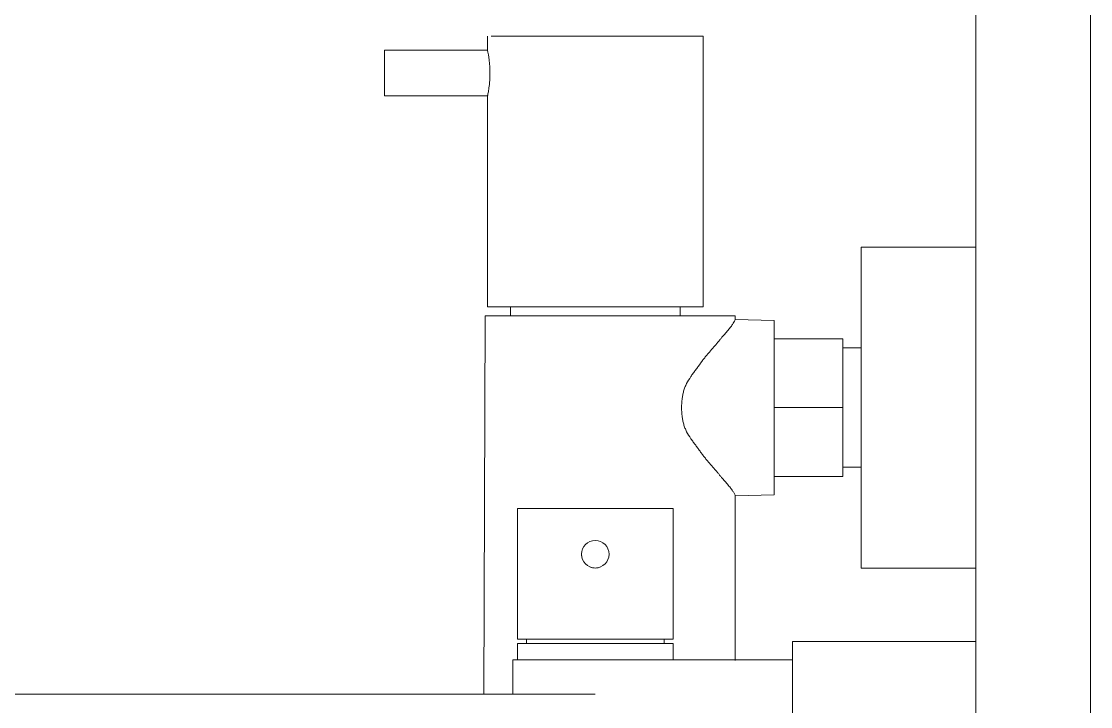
# Model space of a CAD drawing. Header units: millimetres. Extents: x -1834842 to 700335, y -490313101 to 518363.
# Drawn here: x -1236955 to -1236721.9, y 221483.6 to 221633.1 of the extents above; entities that cross this region are included whole.
import ezdxf

# ---------------------------------------------------------------- set-up
doc = ezdxf.new("R2010")
doc.units = ezdxf.units.MM
doc.header["$LTSCALE"] = 0.5
doc.layers.add('0-1', color=8, linetype='Continuous', lineweight=5)
doc.layers.add('A_--------_E-', color=7, linetype='Continuous', lineweight=9)
doc.layers.add('0-LOWER ROOF', color=7, linetype='Continuous')
doc.layers.add('A-_WALL----_E', color=6, linetype='Continuous', lineweight=9, true_color=0xff00ff)
doc.layers.add('A-_WALLPRTN_E-1', color=6, linetype='Continuous', lineweight=18, true_color=0xff00ff)

# ---------------------------------------------------------------- blocks, each defined once
blk = doc.blocks.new('1599_DB_A_BLK3_1STGD_R21_rvt-2-BLK 2 LOWER ROOF PLAN')
at = {"layer": 'A-_WALL----_E', "color": 8}
blk.add_line((-162961.37, -130142.37), (-162961.37, -126542.37), dxfattribs=at)
at = {"layer": 'A-_WALLPRTN_E-1', "color": 8}
blk.add_line((-162986.37, -126542.37), (-162986.37, -130142.37), dxfattribs=at)
at = {"layer": 'A_--------_E-', "color": 8}
for p, q in [((-163092.87, -129494.87), (-163092.87, -129491.87)), ((-163092.07, -129491.87), (-163069.37, -129491.87)), ((-163069.37, -129491.87), (-163045.87, -129491.87)), ((-163045.87, -129491.87), (-163045.87, -129550.87)), ((-163115.37, -129495.04), (-163115.37, -129494.87)), ((-163115.37, -129494.87), (-163115.37, -129495.04)), ((-163115.37, -129495.04), (-163115.37, -129494.87)), ((-163115.37, -129494.87), (-163092.87, -129494.87)), ((-163115.37, -129494.87), (-163115.37, -129504.87)), ((-163115.37, -129504.87), (-163115.37, -129504.7)), ((-163115.37, -129504.87), (-163115.37, -129504.7)), ((-163115.37, -129504.7), (-163115.37, -129504.87)), ((-163092.87, -129504.87), (-163115.37, -129504.87)), ((-163092.87, -129550.87), (-163092.87, -129504.87)), ((-163011.37, -129607.87), (-163011.37, -129537.87)), ((-163011.37, -129537.87), (-162986.37, -129537.87)), ((-162986.37, -129537.87), (-162986.37, -129607.87)), ((-163069.37, -129550.87), (-163092.87, -129550.87)), ((-163087.87, -129552.87), (-163087.87, -129550.87)), ((-163045.87, -129550.87), (-163069.37, -129550.87)), ((-163050.87, -129550.87), (-163050.87, -129552.87)), ((-163093.67, -129635.37), (-163093.37, -129552.87)), ((-163093.37, -129552.87), (-163069.37, -129552.87)), ((-163038.87, -129552.87), (-163038.87, -129553.66)), ((-163038.87, -129553.66), (-163030.37, -129553.87)), ((-163030.37, -129553.87), (-163030.37, -129591.87)), ((-163015.37, -129557.87), (-163030.37, -129557.87)), ((-163015.37, -129572.87), (-163015.37, -129557.87)), ((-163015.37, -129559.87), (-163011.37, -129559.87)), ((-163030.37, -129572.87), (-163015.37, -129572.87)), ((-163015.37, -129587.87), (-163015.37, -129572.87)), ((-163011.37, -129585.87), (-163015.37, -129585.87)), ((-163030.37, -129587.87), (-163015.37, -129587.87)), ((-163030.37, -129591.87), (-163038.87, -129592.09)), ((-163038.87, -129592.09), (-163038.87, -129628.01)), ((-163086.37, -129623.37), (-163086.37, -129594.87)), ((-163086.37, -129594.87), (-163069.37, -129594.87)), ((-163069.37, -129594.87), (-163052.37, -129594.87)), ((-163052.37, -129594.87), (-163052.37, -129623.37)), ((-162986.37, -129607.87), (-163011.37, -129607.87)), ((-163069.37, -129623.37), (-163086.37, -129623.37)), ((-163084.37, -129624.37), (-163084.37, -129623.37)), ((-163052.37, -129623.37), (-163069.37, -129623.37)), ((-163054.37, -129623.37), (-163054.37, -129624.37)), ((-163026.37, -129671.87), (-163026.37, -129623.87)), ((-163026.37, -129623.87), (-162986.37, -129623.87)), ((-162986.37, -129623.87), (-162986.37, -129671.87)), ((-163086.37, -129627.87), (-163086.37, -129624.37)), ((-163086.37, -129624.37), (-163069.37, -129624.37)), ((-163069.37, -129624.37), (-163052.37, -129624.37)), ((-163052.37, -129624.37), (-163052.37, -129627.87)), ((-163087.37, -129635.27), (-163087.37, -129627.87)), ((-163087.37, -129627.87), (-163026.37, -129627.87)), ((-163119.37, -129635.37), (-163315.37, -129635.37)), ((-163117.37, -129635.37), (-163119.37, -129635.37)), ((-163115.38, -129635.37), (-163117.37, -129635.37)), ((-163113.39, -129635.37), (-163115.38, -129635.37)), ((-163111.41, -129635.37), (-163113.39, -129635.37)), ((-163109.44, -129635.37), (-163111.41, -129635.37)), ((-163107.49, -129635.37), (-163109.44, -129635.37)), ((-163105.55, -129635.37), (-163107.49, -129635.37)), ((-163103.64, -129635.37), (-163105.55, -129635.37)), ((-163101.76, -129635.37), (-163103.64, -129635.37)), ((-163099.9, -129635.37), (-163101.76, -129635.37)), ((-163098.07, -129635.37), (-163099.9, -129635.37)), ((-163096.28, -129635.37), (-163098.07, -129635.37)), ((-163094.53, -129635.37), (-163096.28, -129635.37)), ((-163092.81, -129635.37), (-163094.53, -129635.37)), ((-163091.14, -129635.37), (-163092.81, -129635.37)), ((-163089.51, -129635.37), (-163091.14, -129635.37)), ((-163087.93, -129635.37), (-163089.51, -129635.37)), ((-163086.4, -129635.37), (-163087.93, -129635.37)), ((-163084.93, -129635.37), (-163086.4, -129635.37)), ((-163083.5, -129635.37), (-163084.93, -129635.37)), ((-163082.14, -129635.37), (-163083.5, -129635.37)), ((-163080.83, -129635.37), (-163082.14, -129635.37)), ((-163079.59, -129635.37), (-163080.83, -129635.37)), ((-163078.41, -129635.37), (-163079.59, -129635.37)), ((-163077.3, -129635.37), (-163078.41, -129635.37)), ((-163076.25, -129635.37), (-163077.3, -129635.37)), ((-163075.27, -129635.37), (-163076.25, -129635.37)), ((-163074.37, -129635.37), (-163075.27, -129635.37)), ((-163073.53, -129635.37), (-163074.37, -129635.37)), ((-163072.77, -129635.37), (-163073.53, -129635.37)), ((-163072.08, -129635.37), (-163072.77, -129635.37)), ((-163071.47, -129635.37), (-163072.08, -129635.37)), ((-163070.94, -129635.37), (-163071.47, -129635.37)), ((-163070.48, -129635.37), (-163070.94, -129635.37)), ((-163070.1, -129635.37), (-163070.48, -129635.37)), ((-163069.8, -129635.37), (-163070.1, -129635.37)), ((-163069.58, -129635.37), (-163069.8, -129635.37)), ((-163069.8, -129635.37), (-163069.58, -129635.37)), ((-163069.44, -129635.37), (-163069.58, -129635.37)), ((-163069.58, -129635.37), (-163069.44, -129635.37)), ((-163069.37, -129635.37), (-163069.44, -129635.37)), ((-163069.44, -129635.37), (-163069.37, -129635.37))]:
    blk.add_line(p, q, dxfattribs=at)
for start, end in [(90, 270), (270, 90)]:
    blk.add_arc((-163069.37, -129604.87), 3, start, end, dxfattribs=at)
for points, knots in [([(-163092.87, -129504.87), (-163092.87, -129504.87), (-163092.86, -129504.82), (-163092.81, -129504.6), (-163092.74, -129504.22), (-163092.65, -129503.72), (-163092.56, -129503.1), (-163092.47, -129502.39), (-163092.39, -129501.59), (-163092.34, -129500.68), (-163092.33, -129499.83), (-163092.34, -129499.11), (-163092.38, -129498.4), (-163092.45, -129497.54), (-163092.56, -129496.63), (-163092.68, -129495.88), (-163092.82, -129495.11), (-163092.87, -129494.88), (-163092.87, -129494.87)], [0, 0, 0, 0, 0.055556, 0.111111, 0.166667, 0.222222, 0.277778, 0.333333, 0.388889, 0.444444, 0.513889, 0.548611, 0.583333, 0.652778, 0.722222, 0.791667, 0.861111, 1, 1, 1, 1]), ([(-163038.87, -129552.87), (-163038.87, -129552.87), (-163041.23, -129552.87), (-163045.08, -129552.87), (-163051.97, -129552.87), (-163063.29, -129552.87), (-163069.37, -129552.87)], [0, 0, 0, 0, 0.01974667, 0.04180364, 0.07040511, 0.09897424, 0.09897424, 0.09897424, 0.09897424]), ([(-163038.87, -129553.66), (-163038.83, -129553.66), (-163038.91, -129553.86), (-163039.22, -129554.39), (-163039.47, -129554.76), (-163039.68, -129555.08), (-163039.94, -129555.42), (-163040.34, -129555.92), (-163040.93, -129556.61), (-163041.61, -129557.37), (-163042.1, -129557.95), (-163042.38, -129558.29), (-163042.6, -129558.55), (-163042.81, -129558.82), (-163043.11, -129559.18), (-163043.66, -129559.82), (-163044.33, -129560.58), (-163045.01, -129561.37), (-163045.52, -129561.99), (-163045.93, -129562.52), (-163046.22, -129562.91), (-163046.38, -129563.13), (-163046.49, -129563.3), (-163046.61, -129563.47), (-163046.77, -129563.7), (-163047.07, -129564.1), (-163047.5, -129564.68), (-163048.03, -129565.39), (-163048.72, -129566.36), (-163049.35, -129567.37), (-163049.78, -129568.3), (-163049.99, -129568.85), (-163050.11, -129569.27), (-163050.21, -129569.69), (-163050.34, -129570.28), (-163050.5, -129571.33), (-163050.59, -129572.89), (-163050.49, -129574.45), (-163050.33, -129575.5), (-163050.2, -129576.08), (-163050.1, -129576.51), (-163049.97, -129576.93), (-163049.77, -129577.47), (-163049.34, -129578.4), (-163048.7, -129579.42), (-163048.01, -129580.39), (-163047.48, -129581.1), (-163047.04, -129581.68), (-163046.75, -129582.08), (-163046.59, -129582.31), (-163046.47, -129582.48), (-163046.35, -129582.65), (-163046.19, -129582.87), (-163045.91, -129583.25), (-163045.49, -129583.79), (-163044.99, -129584.4), (-163044.31, -129585.2), (-163043.64, -129585.96), (-163043.09, -129586.6), (-163042.79, -129586.96), (-163042.57, -129587.22), (-163042.36, -129587.49), (-163042.08, -129587.83), (-163041.58, -129588.41), (-163040.91, -129589.18), (-163040.31, -129589.87), (-163039.91, -129590.36), (-163039.66, -129590.7), (-163039.44, -129591.01), (-163039.2, -129591.38), (-163038.89, -129591.89), (-163038.83, -129592.09), (-163038.87, -129592.09)], [-1, -1, -1, -1, -0.944444, -0.916667, -0.902778, -0.888889, -0.875, -0.861111, -0.833333, -0.805556, -0.791667, -0.784722, -0.777778, -0.770833, -0.763889, -0.75, -0.722222, -0.708333, -0.694444, -0.680556, -0.673611, -0.670139, -0.666667, -0.663194, -0.659722, -0.652778, -0.638889, -0.625, -0.611111, -0.583333, -0.569444, -0.5625, -0.555556, -0.548611, -0.541667, -0.527778, -0.5, -0.472222, -0.458333, -0.451389, -0.444444, -0.4375, -0.430556, -0.416667, -0.388889, -0.375, -0.361111, -0.347222, -0.340278, -0.336806, -0.333333, -0.329861, -0.326389, -0.319444, -0.305556, -0.291667, -0.277778, -0.25, -0.236111, -0.229167, -0.222222, -0.215278, -0.208333, -0.194444, -0.166667, -0.138889, -0.125, -0.111111, -0.097222, -0.083333, -0.055556, 0, 0, 0, 0]), ([(-163044.1, -129552.87), (-163043, -129552.87), (-163040.97, -129552.87), (-163038.87, -129552.87), (-163038.87, -129552.87)], [0.0618589, 0.0618589, 0.0618589, 0.0618589, 0.07922757, 0.09897424, 0.09897424, 0.09897424, 0.09897424]), ([(-163072.33, -129604.35), (-163072.36, -129604.57), (-163072.38, -129604.9), (-163072.35, -129605.25), (-163072.33, -129605.37), (-163072.33, -129605.4)], [0.4444444, 0.4444444, 0.4444444, 0.4444444, 0.5138889, 0.5486111, 0.5555556, 0.5555556, 0.5555556, 0.5555556])]:
    blk.add_open_spline(points, degree=3, knots=knots, dxfattribs=at)
for points in [[(-163039.01, -129552.87), (-163038.92, -129552.87), (-163038.87, -129552.87), (-163038.87, -129552.87)], [(-163038.87, -129552.87), (-163038.87, -129552.87), (-163038.92, -129552.87), (-163039.01, -129552.87)], [(-163070.4, -129607.69), (-163070.08, -129607.81), (-163069.74, -129607.87), (-163069.37, -129607.87)], [(-163069.37, -129607.87), (-163069.19, -129607.87), (-163068.84, -129607.84), (-163068.51, -129607.75), (-163068.34, -129607.69)]]:
    blk.add_open_spline(points, degree=3, dxfattribs=at)
blk = doc.blocks.new('BLK2-LOWER ROOF')
at = {"layer": '0-1'}
blk.add_blockref('1599_DB_A_BLK3_1STGD_R21_rvt-2-BLK 2 LOWER ROOF PLAN', (89296.59, 0), dxfattribs=at)

msp = doc.modelspace()

# ---------------------------------------------------------------- block references
at = {"layer": '0-LOWER ROOF', "color": 6}
msp.add_blockref('BLK2-LOWER ROOF', (-1163057.11, 351121.73), dxfattribs=at)

doc.saveas('drawing.dxf')
